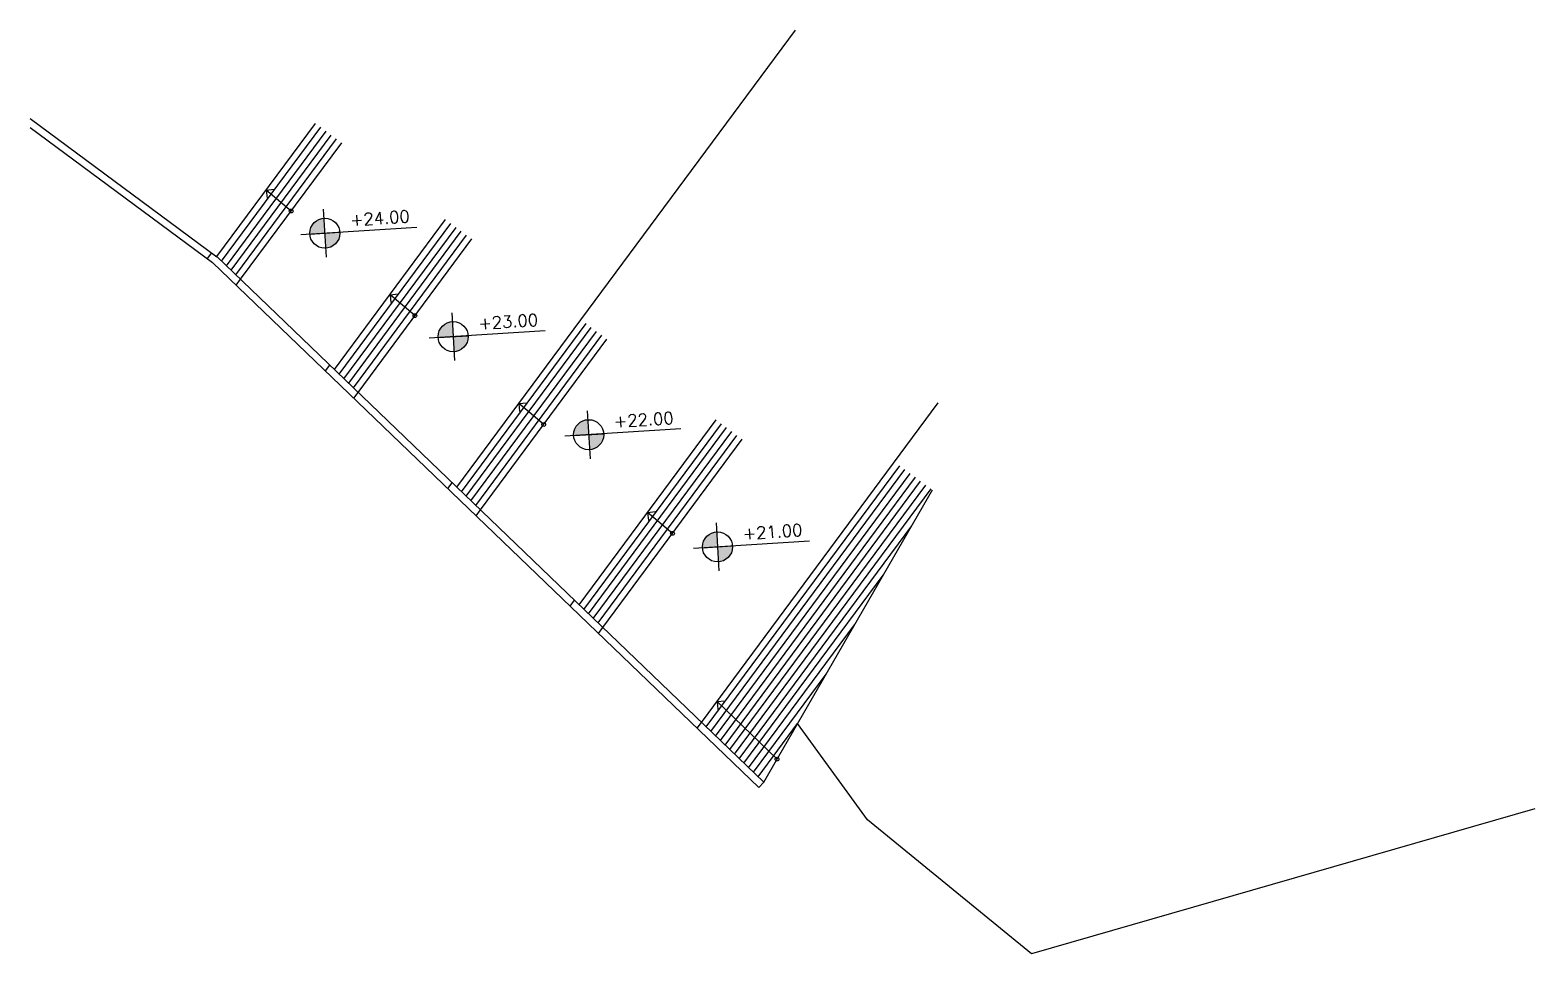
# Model space of a CAD drawing. Header units: millimetres. Extents: x 55520 to 96084, y -58491 to -49645.
# Drawn here: x 60868.8 to 60931.3, y -58066.2 to -58027.8 of the extents above; entities that cross this region are included whole.
import ezdxf
from ezdxf.enums import TextEntityAlignment as Align

# ---------------------------------------------------------------- set-up
doc = ezdxf.new("R2010")
doc.units = ezdxf.units.MM
for name, color, linetype in [('Alvenaria Vista', 40, 'Continuous'), ('ARQ-SÍMBOLOS', 2, 'Continuous'), ('ARQ-TEXTO2', 2, 'Continuous'), ('Curvas de Nível', 10, 'Continuous'), ('Edificações', 6, 'Continuous'), ('Linha Fina', 100, 'Continuous')]:
    doc.layers.add(name, color=color, linetype=linetype)
doc.styles.add('ROMANS', font='romans.shx')

# ---------------------------------------------------------------- blocks, each defined once
blk = doc.blocks.new('Nível_Planta')
at = {"layer": 'ARQ-SÍMBOLOS', "ltscale": 0.1}
h = blk.add_hatch(color=1, dxfattribs=at)
h.dxf.hatch_style = 1
h.paths.add_polyline_path([(-0.25, 0), (0, 0), (0, 0.25, 0.414214)])
h.paths.add_polyline_path([(0.25, 0), (0, 0), (0, -0.25, 0.414214)])
at = {"layer": 'ARQ-SÍMBOLOS', "color": 1}
for p, q in [((0, 0.4), (0, -0.4)), ((1.535, 0), (-0.4, 0))]:
    blk.add_line(p, q, dxfattribs=at)
at = {"layer": 'ARQ-SÍMBOLOS', "color": 1, "ltscale": 0.1}
blk.add_line((-0.25, 0), (0.25, 0), dxfattribs=at)
at = {"layer": 'ARQ-SÍMBOLOS', "color": 1}
blk.add_circle((0, 0), 0.25, dxfattribs=at)
at = {"layer": 'ARQ-TEXTO2', "style": 'ROMANS'}
blk.add_attdef('NIVEL-ACABADO', text='', height=0.2, dxfattribs=at).set_placement((0.432, 0.034), align=Align.BOTTOM_LEFT)

msp = doc.modelspace()

# ---------------------------------------------------------------- linework, layer by layer
at = {"layer": 'Alvenaria Vista'}
for p, q in [((60886.501, -58046.798), (60900.588, -58027.778)), ((60868.752, -58031.825), (60876.343, -58037.447)), ((60876.523, -58037.204), (60880.628, -58031.661)), ((60881.413, -58041.906), (60886.035, -58035.665)), ((60899.055, -58059.287), (60876.343, -58037.447)), ((60896.676, -58056.582), (60906.522, -58043.288)), ((60891.588, -58051.69), (60897.285, -58043.998)), ((60899.263, -58059.071), (60906.282, -58046.911)), ((60899.055, -58059.287), (60899.263, -58059.071))]:
    msp.add_line(p, q, dxfattribs=at)
at = {"layer": 'Alvenaria Vista', "color": 1}
for p, q in [((60876.719, -58037.393), (60880.845, -58031.822)), ((60876.915, -58037.581), (60881.062, -58031.983)), ((60877.112, -58037.77), (60881.279, -58032.143)), ((60877.308, -58037.959), (60881.496, -58032.304)), ((60877.504, -58038.147), (60881.713, -58032.465)), ((60881.609, -58042.095), (60886.252, -58035.826)), ((60881.805, -58042.283), (60886.469, -58035.987)), ((60882.002, -58042.472), (60886.686, -58036.148)), ((60882.198, -58042.661), (60886.903, -58036.308)), ((60882.394, -58042.85), (60887.12, -58036.469)), ((60886.697, -58046.987), (60891.877, -58039.992)), ((60886.893, -58047.176), (60892.094, -58040.153)), ((60887.089, -58047.364), (60892.311, -58040.314)), ((60887.285, -58047.553), (60892.528, -58040.474)), ((60887.482, -58047.742), (60892.745, -58040.635)), ((60891.784, -58051.879), (60897.502, -58044.159)), ((60891.981, -58052.068), (60897.719, -58044.319)), ((60892.177, -58052.256), (60897.936, -58044.48)), ((60892.373, -58052.445), (60898.153, -58044.641)), ((60892.569, -58052.634), (60898.37, -58044.801)), ((60896.872, -58056.771), (60904.921, -58045.903)), ((60897.068, -58056.96), (60905.138, -58046.064)), ((60897.264, -58057.148), (60905.355, -58046.224)), ((60897.461, -58057.337), (60905.572, -58046.385)), ((60897.657, -58057.526), (60905.789, -58046.546)), ((60897.853, -58057.715), (60906.006, -58046.706)), ((60898.049, -58057.903), (60906.223, -58046.867)), ((60898.246, -58058.092), (60905.421, -58048.404)), ((60898.442, -58058.281), (60904.234, -58050.46)), ((60898.638, -58058.469), (60903.047, -58052.517)), ((60898.834, -58058.658), (60901.86, -58054.573)), ((60899.03, -58058.847), (60900.672, -58056.63))]:
    msp.add_line(p, q, dxfattribs=at)
at = {"layer": 'Curvas de Nível'}
msp.add_lwpolyline([(60931.34, -58060.182), (60910.399, -58066.214), (60903.578, -58060.63), (60900.672, -58056.63)], dxfattribs=at)
at = {"layer": 'Edificações'}
for p, q in [((60876.126, -58037.286), (60876.305, -58037.045)), ((60877.324, -58038.39), (60877.504, -58038.147)), ((60881.037, -58041.96), (60881.217, -58041.717)), ((60882.214, -58043.093), (60882.394, -58042.85)), ((60886.124, -58046.853), (60886.304, -58046.609)), ((60887.302, -58047.985), (60887.482, -58047.742)), ((60891.212, -58051.745), (60891.392, -58051.502)), ((60892.389, -58052.877), (60892.569, -58052.634)), ((60896.496, -58056.825), (60896.676, -58056.582))]:
    msp.add_line(p, q, dxfattribs=at)
at = {"layer": 'Linha Fina'}
for p, q in [((60868.754, -58031.453), (60876.522, -58037.206)), ((60878.576, -58034.433), (60878.907, -58034.4)), ((60879.609, -58035.306), (60878.576, -58034.433)), ((60878.576, -58034.433), (60878.608, -58034.764)), ((60899.263, -58059.071), (60876.523, -58037.204)), ((60899.263, -58059.071), (60876.523, -58037.204)), ((60883.724, -58038.786), (60884.056, -58038.753)), ((60884.757, -58039.659), (60883.724, -58038.786)), ((60883.724, -58038.786), (60883.757, -58039.117)), ((60889.08, -58043.315), (60889.412, -58043.282)), ((60890.113, -58044.188), (60889.08, -58043.315)), ((60889.08, -58043.315), (60889.113, -58043.647)), ((60894.437, -58047.844), (60894.768, -58047.811)), ((60895.47, -58048.718), (60894.437, -58047.844)), ((60894.437, -58047.844), (60894.469, -58048.176)), ((60897.322, -58055.71), (60897.653, -58055.678)), ((60899.818, -58058.11), (60897.322, -58055.71)), ((60897.322, -58055.71), (60897.354, -58056.042))]:
    msp.add_line(p, q, dxfattribs=at)
for centre in [(60879.609, -58035.306), (60884.757, -58039.659), (60890.113, -58044.188), (60895.47, -58048.718), (60899.818, -58058.11)]:
    msp.add_circle(centre, 0.0783, dxfattribs=at)

# ---------------------------------------------------------------- block references
at = {"layer": 'ARQ-SÍMBOLOS', "xscale": 2.5, "yscale": 2.5, "zscale": 2.5, "rotation": 3.550099373291757}
for p, values in [((60881.01, -58036.228), {'NIVEL-ACABADO': '+24.00'}), ((60886.348, -58040.533), {'NIVEL-ACABADO': '+23.00'}), ((60891.985, -58044.612), {'NIVEL-ACABADO': '+22.00'}), ((60897.342, -58049.278), {'NIVEL-ACABADO': '+21.00'})]:
    msp.add_blockref('Nível_Planta', p, dxfattribs=at).add_auto_attribs(values)

doc.saveas('drawing.dxf')
